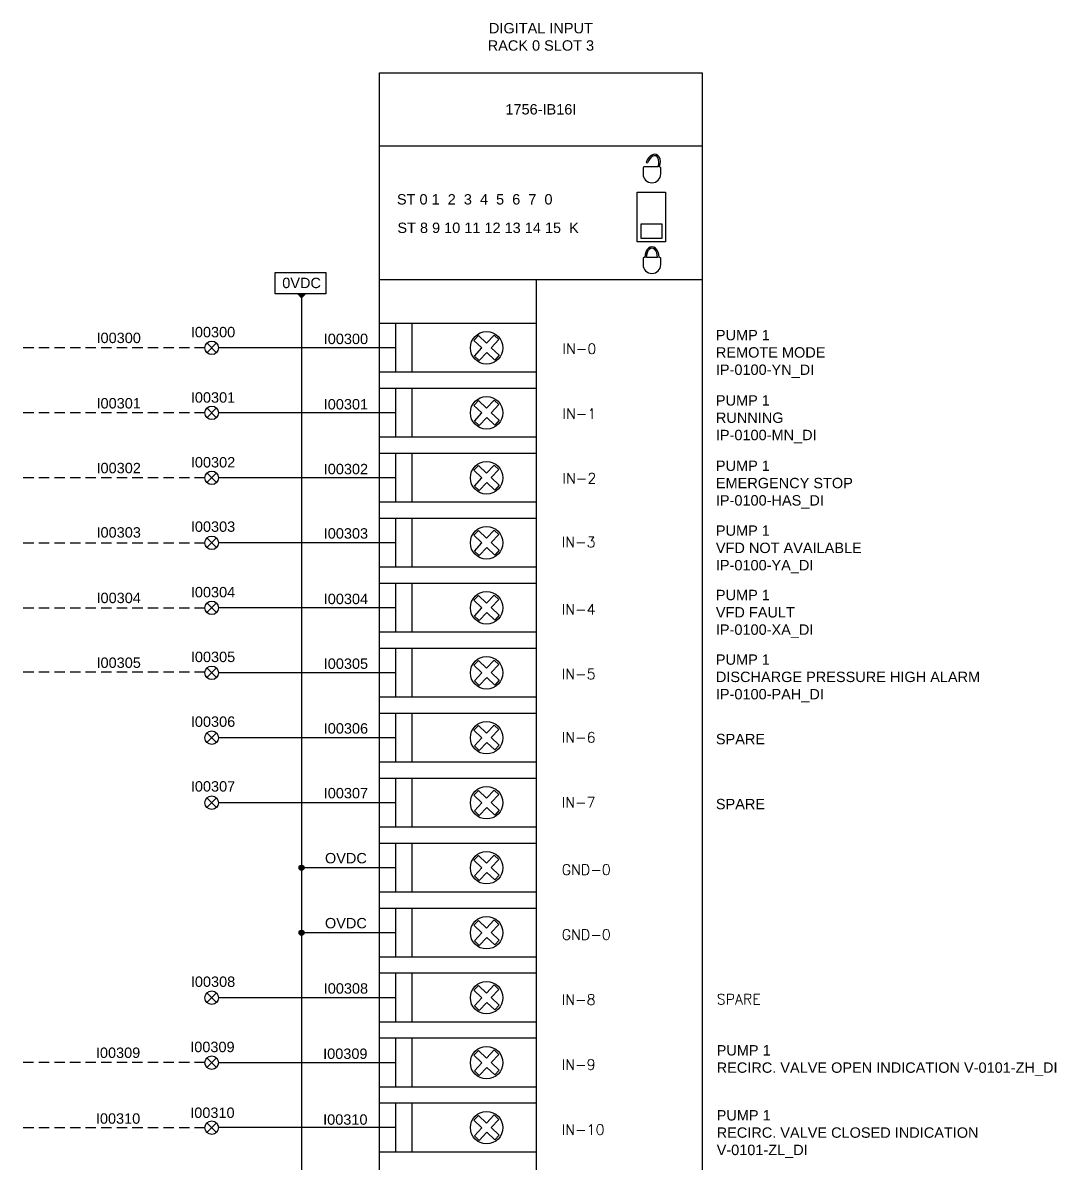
# Paper-space layout 'DIGITAL INPUT CARD - A1 Sheet' of a CAD drawing. Extents: x 50 to 830, y 22 to 574.
# Drawn here: x 581 to 829.9, y 283 to 557.7 of the extents above; entities that cross this region are included whole.
import ezdxf
from ezdxf.enums import TextEntityAlignment as Align

# ---------------------------------------------------------------- set-up
doc = ezdxf.new("R2010")
doc.units = 0
doc.linetypes.add('HIDDEN', pattern=[0.375, 0.25, -0.125])
doc.layers.add('N-ANNO-TEXT', color=2, linetype='Continuous')
doc.layers.add('N-DIAG-HIDDEN', color=4, linetype='Continuous')
doc.layers.add('N-DIAG', color=4, linetype='Continuous', lineweight=25)
doc.layers.add('N-EQPM', color=4, linetype='Continuous', lineweight=25)
doc.styles.add('_CGS_2-5_NOTES', font='arial.ttf', dxfattribs={"height": 2.5})

psp = doc.layouts.new('DIGITAL INPUT CARD - A1 Sheet')

# ---------------------------------------------------------------- hatches: boundary and pattern name
at = {"layer": 'N-DIAG'}
h = psp.add_hatch(color=256, dxfattribs=at)
edge = h.paths.add_edge_path()
edge.add_arc((648.14, 354.16), 0.601, 0, 360)
h = psp.add_hatch(color=256, dxfattribs=at)
edge = h.paths.add_edge_path()
edge.add_arc((648.14, 338.51), 0.601, 0, 360)
at = {"layer": 'N-EQPM'}
psp.add_hatch(color=256, dxfattribs=at).paths.add_polyline_path([(648.14, 491.42), (649.07, 492.42), (647.21, 492.42)])

# ---------------------------------------------------------------- linework, layer by layer
at = {"layer": 'N-DIAG'}
for p, q in [((648.14, 491.42), (648.14, 166.24)), ((625.41, 480.47), (627.59, 478.29)), ((627.59, 480.47), (625.41, 478.29)), ((670.85, 479.38), (628.13, 479.38)), ((625.41, 464.82), (627.59, 462.64)), ((627.59, 464.82), (625.41, 462.64)), ((670.85, 463.73), (628.13, 463.73)), ((625.41, 449.17), (627.59, 446.99)), ((627.59, 449.17), (625.41, 446.99)), ((670.85, 448.08), (628.13, 448.08)), ((625.41, 433.51), (627.59, 431.34)), ((627.59, 433.51), (625.41, 431.34)), ((670.85, 432.43), (628.13, 432.43)), ((625.41, 417.86), (627.59, 415.69)), ((627.59, 417.86), (625.41, 415.69)), ((670.85, 416.77), (628.13, 416.77)), ((625.41, 402.21), (627.59, 400.03)), ((627.59, 402.21), (625.41, 400.03)), ((625.41, 402.21), (627.59, 400.03)), ((627.59, 402.21), (625.41, 400.03)), ((670.85, 401.12), (628.13, 401.12)), ((625.41, 386.56), (627.59, 384.38)), ((627.59, 386.56), (625.41, 384.38)), ((670.85, 385.47), (628.13, 385.47)), ((625.41, 370.9), (627.59, 368.73)), ((627.59, 370.9), (625.41, 368.73)), ((670.85, 369.82), (628.13, 369.82)), ((670.85, 354.16), (648.14, 354.16)), ((670.85, 338.51), (648.14, 338.51)), ((625.41, 323.95), (627.59, 321.77)), ((627.59, 323.95), (625.41, 321.77)), ((670.85, 322.86), (628.13, 322.86)), ((625.41, 308.3), (627.59, 306.12)), ((627.59, 308.3), (625.41, 306.12)), ((670.85, 307.21), (628.13, 307.21)), ((625.41, 292.64), (627.59, 290.47)), ((627.59, 292.64), (625.41, 290.47)), ((670.85, 291.56), (628.13, 291.56))]:
    psp.add_line(p, q, dxfattribs=at)
for centre, radius in [((626.5, 479.38), 1.63), ((626.5, 463.73), 1.63), ((626.5, 448.08), 1.63), ((626.5, 432.43), 1.63), ((626.5, 416.77), 1.63), ((626.5, 401.12), 1.63), ((626.5, 401.12), 1.63), ((626.5, 385.47), 1.63), ((626.5, 369.82), 1.63), ((648.14, 354.16), 0.601), ((648.14, 338.51), 0.601), ((626.5, 322.86), 1.63), ((626.5, 307.21), 1.63), ((626.5, 291.56), 1.63)]:
    psp.add_circle(centre, radius, dxfattribs=at)
at = {"layer": 'N-DIAG-HIDDEN', "linetype": 'HIDDEN', "ltscale": 10}
for p, q in [((624.87, 479.38), (581, 479.38)), ((624.87, 463.73), (581, 463.73)), ((624.87, 448.08), (581, 448.08)), ((624.87, 432.37), (581, 432.37)), ((624.87, 416.67), (581, 416.67)), ((624.87, 401.27), (581, 401.27)), ((624.86, 307.29), (581, 307.29)), ((624.87, 291.5), (581, 291.5))]:
    psp.add_line(p, q, dxfattribs=at)
at = {"layer": 'N-EQPM'}
for p, q in [((666.93, 528.03), (744.6, 528.03)), ((731.1, 524.04), (731.45, 523.92)), ((733.95, 522.98), (734, 523.07)), ((744.6, 495.78), (666.93, 495.78)), ((704.65, 495.78), (704.65, 172.21)), ((648.14, 491.42), (647.21, 492.42)), ((649.07, 492.42), (647.21, 492.42)), ((648.14, 491.42), (649.07, 492.42)), ((704.65, 485.25), (666.93, 485.25)), ((670.85, 473.51), (670.85, 485.25)), ((674.76, 473.51), (674.76, 485.25)), ((689.62, 481.18), (690.71, 482.34)), ((691.57, 479.35), (689.62, 481.18)), ((690.71, 482.34), (692.65, 480.5)), ((692.65, 480.5), (694.49, 482.45)), ((695.64, 481.37), (693.81, 479.42)), ((694.49, 482.45), (695.64, 481.37)), ((689.74, 477.4), (691.57, 479.35)), ((692.72, 478.27), (690.89, 476.32)), ((694.67, 476.43), (692.72, 478.27)), ((693.81, 479.42), (695.75, 477.58)), ((690.89, 476.32), (689.74, 477.4)), ((695.75, 477.58), (694.67, 476.43)), ((704.65, 473.51), (666.93, 473.51)), ((704.65, 469.6), (666.93, 469.6)), ((670.85, 457.86), (670.85, 469.6)), ((674.76, 457.86), (674.76, 469.6)), ((689.62, 465.53), (690.71, 466.68)), ((691.57, 463.7), (689.62, 465.53)), ((690.71, 466.68), (692.65, 464.85)), ((692.65, 464.85), (694.49, 466.8)), ((695.64, 465.71), (693.81, 463.76)), ((694.49, 466.8), (695.64, 465.71)), ((689.74, 461.75), (691.57, 463.7)), ((690.89, 460.66), (689.74, 461.75)), ((692.72, 462.61), (690.89, 460.66)), ((694.67, 460.78), (692.72, 462.61)), ((693.81, 463.76), (695.75, 461.93)), ((695.75, 461.93), (694.67, 460.78)), ((704.65, 457.86), (666.93, 457.86)), ((704.65, 453.95), (666.93, 453.95)), ((670.85, 442.21), (670.85, 453.95)), ((674.76, 442.21), (674.76, 453.95)), ((689.62, 449.88), (690.71, 451.03)), ((690.71, 451.03), (692.65, 449.19)), ((692.65, 449.19), (694.49, 451.14)), ((694.49, 451.14), (695.64, 450.06)), ((691.57, 448.04), (689.62, 449.88)), ((689.74, 446.09), (691.57, 448.04)), ((695.64, 450.06), (693.81, 448.11)), ((693.81, 448.11), (695.75, 446.28)), ((690.89, 445.01), (689.74, 446.09)), ((692.72, 446.96), (690.89, 445.01)), ((694.67, 445.13), (692.72, 446.96)), ((695.75, 446.28), (694.67, 445.13)), ((704.65, 442.21), (666.93, 442.21)), ((704.65, 438.3), (666.93, 438.3)), ((670.85, 426.56), (670.85, 438.3)), ((674.76, 426.56), (674.76, 438.3)), ((689.62, 434.23), (690.71, 435.38)), ((691.57, 432.39), (689.62, 434.23)), ((690.71, 435.38), (692.65, 433.54)), ((692.65, 433.54), (694.49, 435.49)), ((695.64, 434.41), (693.81, 432.46)), ((694.49, 435.49), (695.64, 434.41)), ((689.74, 430.44), (691.57, 432.39)), ((692.72, 431.31), (690.89, 429.36)), ((694.67, 429.47), (692.72, 431.31)), ((693.81, 432.46), (695.75, 430.62)), ((690.89, 429.36), (689.74, 430.44)), ((695.75, 430.62), (694.67, 429.47)), ((704.65, 426.56), (666.93, 426.56)), ((704.65, 422.64), (666.93, 422.64)), ((670.85, 410.9), (670.85, 422.64)), ((674.76, 410.9), (674.76, 422.64)), ((689.62, 418.58), (690.71, 419.73)), ((691.57, 416.74), (689.62, 418.58)), ((690.71, 419.73), (692.65, 417.89)), ((692.65, 417.89), (694.49, 419.84)), ((695.64, 418.76), (693.81, 416.81)), ((694.49, 419.84), (695.64, 418.76)), ((689.74, 414.79), (691.57, 416.74)), ((690.89, 413.71), (689.74, 414.79)), ((692.72, 415.66), (690.89, 413.71)), ((694.67, 413.82), (692.72, 415.66)), ((693.81, 416.81), (695.75, 414.97)), ((695.75, 414.97), (694.67, 413.82)), ((704.65, 410.9), (666.93, 410.9)), ((704.65, 406.99), (666.93, 406.99)), ((670.85, 395.25), (670.85, 406.99)), ((674.76, 395.25), (674.76, 406.99)), ((689.62, 402.92), (690.71, 404.07)), ((690.71, 404.07), (692.65, 402.24)), ((692.65, 402.24), (694.49, 404.19)), ((694.49, 404.19), (695.64, 403.1)), ((691.57, 401.09), (689.62, 402.92)), ((689.74, 399.14), (691.57, 401.09)), ((695.64, 403.1), (693.81, 401.15)), ((693.81, 401.15), (695.75, 399.32)), ((690.89, 398.06), (689.74, 399.14)), ((692.72, 400), (690.89, 398.06)), ((694.67, 398.17), (692.72, 400)), ((695.75, 399.32), (694.67, 398.17)), ((704.65, 395.25), (666.93, 395.25)), ((704.65, 391.34), (666.93, 391.34)), ((670.85, 379.6), (670.85, 391.34)), ((674.76, 379.6), (674.76, 391.34)), ((689.62, 387.27), (690.71, 388.42)), ((691.57, 385.44), (689.62, 387.27)), ((690.71, 388.42), (692.65, 386.59)), ((692.65, 386.59), (694.49, 388.54)), ((695.64, 387.45), (693.81, 385.5)), ((694.49, 388.54), (695.64, 387.45)), ((689.74, 383.49), (691.57, 385.44)), ((693.81, 385.5), (695.75, 383.67)), ((690.89, 382.4), (689.74, 383.49)), ((692.72, 384.35), (690.89, 382.4)), ((694.67, 382.52), (692.72, 384.35)), ((695.75, 383.67), (694.67, 382.52)), ((704.65, 379.6), (666.93, 379.6)), ((704.65, 375.69), (666.93, 375.69)), ((670.85, 363.95), (670.85, 375.69)), ((674.76, 363.95), (674.76, 375.69)), ((689.62, 371.62), (690.71, 372.77)), ((691.57, 369.78), (689.62, 371.62)), ((690.71, 372.77), (692.65, 370.93)), ((692.65, 370.93), (694.49, 372.88)), ((695.64, 371.8), (693.81, 369.85)), ((694.49, 372.88), (695.64, 371.8)), ((689.74, 367.83), (691.57, 369.78)), ((692.72, 368.7), (690.89, 366.75)), ((694.67, 366.86), (692.72, 368.7)), ((693.81, 369.85), (695.75, 368.01)), ((690.89, 366.75), (689.74, 367.83)), ((695.75, 368.01), (694.67, 366.86)), ((704.65, 363.95), (666.93, 363.95)), ((704.65, 360.03), (666.93, 360.03)), ((670.85, 348.3), (670.85, 360.03)), ((674.76, 348.3), (674.76, 360.03)), ((689.62, 355.97), (690.71, 357.12)), ((690.71, 357.12), (692.65, 355.28)), ((692.65, 355.28), (694.49, 357.23)), ((694.49, 357.23), (695.64, 356.15)), ((691.57, 354.13), (689.62, 355.97)), ((695.64, 356.15), (693.81, 354.2)), ((689.74, 352.18), (691.57, 354.13)), ((690.89, 351.1), (689.74, 352.18)), ((692.72, 353.05), (690.89, 351.1)), ((694.67, 351.21), (692.72, 353.05)), ((693.81, 354.2), (695.75, 352.36)), ((695.75, 352.36), (694.67, 351.21)), ((704.65, 348.3), (666.93, 348.3)), ((704.65, 344.38), (666.93, 344.38)), ((670.85, 332.64), (670.85, 344.38)), ((674.76, 332.64), (674.76, 344.38)), ((689.62, 340.32), (690.71, 341.47)), ((690.71, 341.47), (692.65, 339.63)), ((692.65, 339.63), (694.49, 341.58)), ((694.49, 341.58), (695.64, 340.5)), ((691.57, 338.48), (689.62, 340.32)), ((689.74, 336.53), (691.57, 338.48)), ((695.64, 340.5), (693.81, 338.55)), ((693.81, 338.55), (695.75, 336.71)), ((690.89, 335.45), (689.74, 336.53)), ((692.72, 337.4), (690.89, 335.45)), ((694.67, 335.56), (692.72, 337.4)), ((695.75, 336.71), (694.67, 335.56)), ((704.65, 332.64), (666.93, 332.64)), ((704.65, 328.73), (666.93, 328.73)), ((670.85, 316.99), (670.85, 328.73)), ((674.76, 316.99), (674.76, 328.73)), ((689.62, 324.66), (690.71, 325.81)), ((691.57, 322.83), (689.62, 324.66)), ((690.71, 325.81), (692.65, 323.98)), ((692.65, 323.98), (694.49, 325.93)), ((695.64, 324.84), (693.81, 322.89)), ((694.49, 325.93), (695.64, 324.84)), ((689.74, 320.88), (691.57, 322.83)), ((692.72, 321.74), (690.89, 319.79)), ((694.67, 319.91), (692.72, 321.74)), ((693.81, 322.89), (695.75, 321.06)), ((690.89, 319.79), (689.74, 320.88)), ((695.75, 321.06), (694.67, 319.91)), ((704.65, 316.99), (666.93, 316.99)), ((704.65, 313.08), (666.93, 313.08)), ((670.85, 301.34), (670.85, 313.08)), ((674.76, 301.34), (674.76, 313.08)), ((689.62, 309.01), (690.71, 310.16)), ((691.57, 307.17), (689.62, 309.01)), ((690.71, 310.16), (692.65, 308.33)), ((692.65, 308.33), (694.49, 310.27)), ((695.64, 309.19), (693.81, 307.24)), ((694.49, 310.27), (695.64, 309.19)), ((689.74, 305.23), (691.57, 307.17)), ((690.89, 304.14), (689.74, 305.23)), ((692.72, 306.09), (690.89, 304.14)), ((694.67, 304.26), (692.72, 306.09)), ((693.81, 307.24), (695.75, 305.41)), ((695.75, 305.41), (694.67, 304.26)), ((704.65, 301.34), (666.93, 301.34)), ((704.65, 297.43), (666.93, 297.43)), ((670.85, 285.69), (670.85, 297.43)), ((674.76, 285.69), (674.76, 297.43)), ((689.62, 293.36), (690.71, 294.51)), ((690.71, 294.51), (692.65, 292.67)), ((692.65, 292.67), (694.49, 294.62)), ((694.49, 294.62), (695.64, 293.54)), ((691.57, 291.52), (689.62, 293.36)), ((689.74, 289.57), (691.57, 291.52)), ((695.64, 293.54), (693.81, 291.59)), ((693.81, 291.59), (695.75, 289.75)), ((690.89, 288.49), (689.74, 289.57)), ((692.72, 290.44), (690.89, 288.49)), ((694.67, 288.6), (692.72, 290.44)), ((695.75, 289.75), (694.67, 288.6)), ((704.65, 285.69), (666.93, 285.69))]:
    psp.add_line(p, q, dxfattribs=at)
for points in [[(666.93, 172.21), (666.93, 545.59), (744.6, 545.59), (744.6, 172.21)], [(733.95, 522.98), (730.79, 522.98)], [(733.85, 501.15), (731.16, 501.15)]]:
    psp.add_lwpolyline(points, dxfattribs=at)
for points in [[(730.79, 522.98), (730.71, 522.98, 0.414214), (730.36, 522.63), (730.36, 521.26)], [(734.64, 521.26), (734.64, 522.63, 0.417757), (734.35, 522.95), (734.35, 522.95)], [(730.79, 501.15), (730.71, 501.15, 0.414214), (730.36, 500.81), (730.36, 499.44)], [(734.64, 499.44), (734.64, 500.81, 0.414214), (734.3, 501.15), (734.21, 501.15)]]:
    psp.add_lwpolyline(points, format="xyb", dxfattribs=at)
for points in [[(728.95, 516.9), (735.8, 516.9), (735.8, 504.91), (728.95, 504.91)], [(729.81, 505.77), (734.95, 505.77), (734.95, 509.19), (729.81, 509.19)], [(641.8, 497.5), (653.96, 497.5), (653.96, 492.42), (641.8, 492.42)]]:
    psp.add_lwpolyline(points, close=True, dxfattribs=at)
for centre in [(692.69, 479.38), (692.69, 463.73), (692.69, 448.08), (692.69, 432.43), (692.69, 416.77), (692.69, 401.12), (692.69, 385.47), (692.69, 369.82), (692.69, 354.16), (692.69, 338.51), (692.69, 322.86), (692.69, 307.21), (692.69, 291.56)]:
    psp.add_circle(centre, 3.91, dxfattribs=at)
for centre in [(732.5, 521.26), (732.5, 499.44)]:
    psp.add_arc(centre, 2.14, 180, 0, dxfattribs=at)
for centre, major_axis, ratio in [((732.73, 523.5), (0.81, 2.44), 0.666667), ((732.73, 523.5), (0.7, 2.09), 0.610413), ((732.5, 501.15), (0, 2.57), 0.666667), ((732.5, 501.15), (0, 2.2), 0.610413)]:
    psp.add_ellipse(centre, major_axis=major_axis, ratio=ratio, start_param=4.712389, end_param=7.853982, dxfattribs=at)

# ---------------------------------------------------------------- texts
at = {"layer": 'N-ANNO-TEXT', "style": '_CGS_2-5_NOTES'}
psp.add_text('0VDC', height=2.5, dxfattribs=at).set_placement((648.14, 493.76), align=Align.CENTER)
at = {"layer": 'N-ANNO-TEXT', "char_height": 2.5, "style": '_CGS_2-5_NOTES'}
for s, insert, width, attachment_point in [('DIGITAL INPUT\\PRACK 0 SLOT 3', (705.77, 557.62), 114.5707, 2), ('1756-IB16I', (705.77, 536.81), 114.5707, 5), ('ST 0 1  2  3  4  5  6  7  0', (671.1, 515.13), 103.1697, 4), ('ST 8 9 10 11 12 13 14 15  K', (671.21, 508.27), 90.0094, 4), ('I00300', (626.81, 483.15), 22.2535, 5), ('PUMP 1 \\PREMOTE MODE\\PIP-0100-YN_DI', (747.91, 483.7), 45.8479, 1), ('I00300', (604.09, 481.76), 22.2535, 5), ('I00300', (658.81, 481.52), 22.2535, 5), ('{\\Fromans|c0;IN-0}', (710.97, 480.41), 10.4515, 1), ('I00301', (604.09, 466.01), 22.2535, 5), ('I00301', (626.81, 467.41), 22.2535, 5), ('I00301', (658.81, 465.77), 22.2535, 5), ('PUMP 1 \\PRUNNING\\PIP-0100-MN_DI', (747.91, 467.97), 64.3467, 1), ('{\\Fromans|c0;IN-1}', (710.97, 464.74), 10.9649, 1), ('I00302', (604.09, 450.41), 22.2535, 5), ('I00302', (626.81, 451.8), 22.2535, 5), ('I00302', (658.81, 450.17), 22.2535, 5), ('PUMP 1 \\PEMERGENCY STOP \\PIP-0100-HAS_DI', (747.91, 452.23), 64.3467, 1), ('{\\Fromans|c0;IN-2}', (710.97, 449.21), 10.3062, 1), ('I00303', (626.81, 436.3), 22.2535, 5), ('I00303', (604.09, 434.91), 22.2535, 5), ('I00303', (658.81, 434.67), 22.2535, 5), ('PUMP 1 \\PVFD NOT AVAILABLE\\PIP-0100-YA_DI', (747.91, 436.62), 64.3467, 1), ('{\\Fromans|c0;IN-3}', (710.79, 433.85), 9.8839, 1), ('I00304', (604.09, 419.13), 22.2535, 5), ('I00304', (626.81, 420.52), 22.2535, 5), ('PUMP 1 \\PVFD FAULT \\PIP-0100-XA_DI', (747.91, 421.1), 64.3467, 1), ('I00304', (658.81, 418.89), 22.2535, 5), ('{\\Fromans|c0;IN-4}', (710.79, 417.65), 9.3772, 1), ('I00305', (604.09, 403.53), 22.2535, 5), ('I00305', (626.81, 404.93), 22.2535, 5), ('I00305', (658.81, 403.29), 22.2535, 5), ('PUMP 1\\PDISCHARGE PRESSURE HIGH ALARM \\PIP-0100-PAH_DI', (747.91, 405.55), 70.953, 1), ('{\\Fromans|c0;IN-5}', (710.79, 402.06), 10.2488, 1), ('I00306', (626.81, 389.33), 22.2535, 5), ('I00306', (658.81, 387.7), 22.2535, 5), ('{\\Fromans|c0;IN-6}', (710.79, 386.8), 10.3833, 1), ('SPARE', (747.91, 386.41), 64.3467, 1), ('I00307', (626.81, 373.74), 22.2535, 5), ('I00307', (658.81, 372.11), 22.2535, 5), ('{\\Fromans|c0;IN-7}', (710.79, 371.14), 9.8839, 1), ('SPARE', (747.91, 370.75), 64.3467, 1), ('OVDC', (658.81, 356.45), 22.2535, 5), ('{\\Fromans|c0;GND-0}', (710.79, 354.95), 10.7285, 1), ('OVDC', (658.81, 340.8), 22.2535, 5), ('{\\Fromans|c0;GND-0}', (710.79, 339.3), 10.7285, 1), ('I00308', (626.81, 326.7), 22.2535, 5), ('I00308', (658.81, 325.07), 22.2535, 5), ('{\\Fromans|c0;IN-8}', (710.79, 323.65), 10.7285, 1), ('{\\Fromans|c0;SPARE}', (748.1, 323.75), 64.3467, 1), ('I00309', (603.94, 309.59), 22.2535, 5), ('I00309', (626.66, 310.98), 22.2535, 5), ('I00309', (658.67, 309.35), 22.2535, 5), ('PUMP 1 \\PRECIRC. VALVE OPEN INDICATION V-0101-ZH_DI', (748.1, 311.44), 79.5478, 1), ('{\\Fromans|c0;IN-9}', (710.79, 307.99), 10.7285, 1), ('I00310', (603.94, 293.74), 22.2535, 5), ('I00310', (626.66, 295.14), 22.2535, 5), ('I00310', (658.67, 293.5), 22.2535, 5), ('PUMP 1 \\PRECIRC. VALVE CLOSED INDICATION \\PV-0101-ZL_DI', (748.1, 295.79), 75.2407, 1), ('{\\Fromans|c0;IN-10}', (710.79, 292.34), 10.7285, 1)]:
    psp.add_mtext(s, dxfattribs=dict(at, insert=insert, width=width, attachment_point=attachment_point))

doc.saveas('drawing.dxf')
